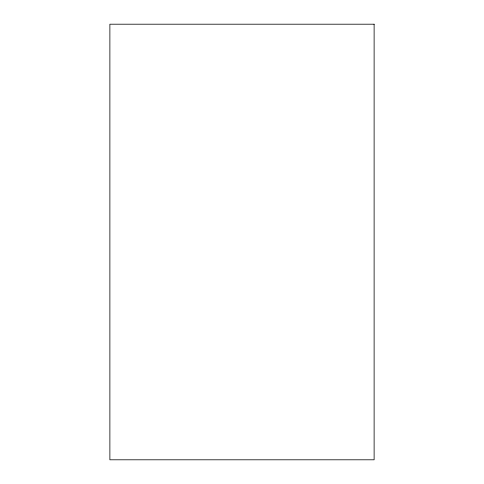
<?xml version="1.0" encoding="UTF-8"?>
<svg xmlns="http://www.w3.org/2000/svg" width="484" height="484" viewBox="0 0 484 484"><rect width="100%" height="100%" fill="white"/><g stroke="black" fill="none" stroke-linecap="round" stroke-linejoin="round"><path stroke-width="0.73" d="M374.12 24.2L109.88 24.2L109.88 459.8L374.12 459.8L374.12 24.2"/></g></svg>
